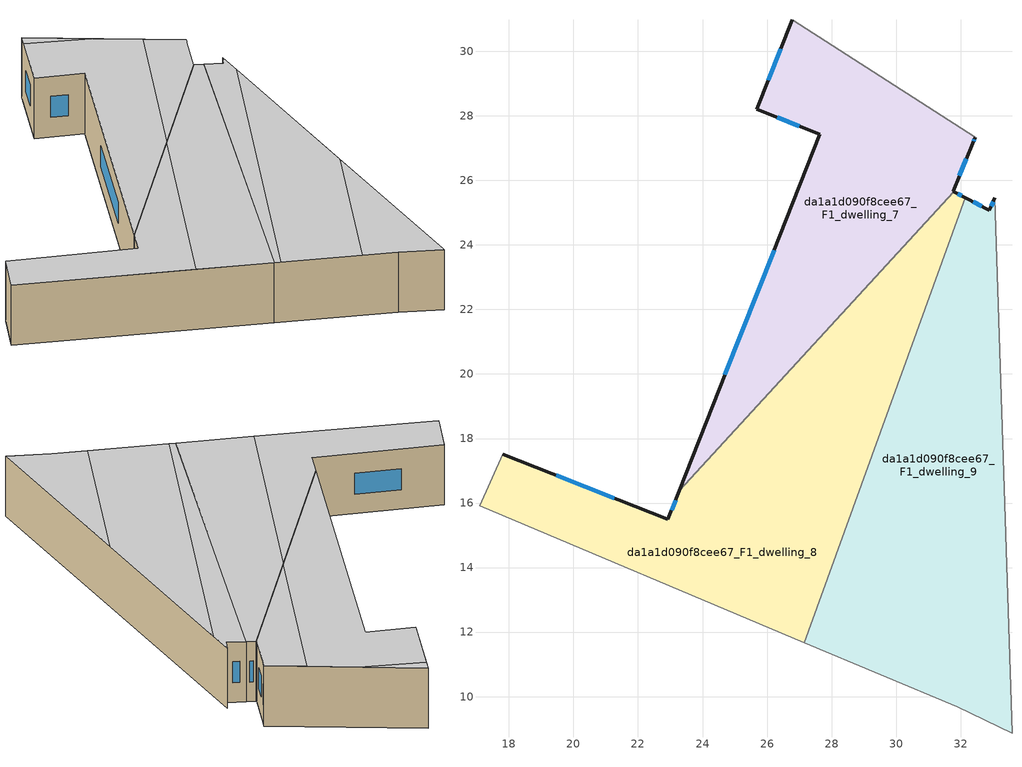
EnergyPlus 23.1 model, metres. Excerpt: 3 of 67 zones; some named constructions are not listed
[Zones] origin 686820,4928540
da1a1d090f8cee67_F1_dwelling_7
 floor to da1a1d090f8cee67_F0_dwelling_7 (EU_floor_Construction): 32.45,27.34 32.38,27.15 31.77,25.66 31.79,25.65 23.28,16.38 27.64,27.43 25.68,28.2 26.78,30.98 z3
 wall outside (EU_wall_Construction): 31.79,25.65 31.77,25.66 32.38,27.15 32.45,27.34 / 26.78,30.98 25.68,28.2 27.64,27.43 23.28,16.38 z3:6
 wall to da1a1d090f8cee67_F1_dwelling_5 (EU_wall_Construction): 32.45,27.34 26.78,30.98 z3:6
 wall to da1a1d090f8cee67_F1_dwelling_8 (EU_wall_Construction): 23.28,16.38 31.79,25.65 z3:6
 window (EU_Window_Construction): 32.4,27.21 32.43,27.28 / 31.96,26.14 32.18,26.67 / 26.22,23.84 24.69,19.97 / 26.31,27.95 27,27.68 / 26.42,30.08 26.04,29.11 z3.98:5.02
 ceiling to da1a1d090f8cee67_F2_dwelling_0 (EU_floor_Construction): 27.92,21.44 30.96,28.3 29.21,29.42 26.61,30.57 25.68,28.2 27.64,27.43 23.28,16.38 z6
 ceiling to da1a1d090f8cee67_F2_dwelling_9 (EU_floor_Construction): 29.21,29.42 26.78,30.98 26.61,30.57 z6
 ceiling to da1a1d090f8cee67_F2_dwelling_1 (EU_floor_Construction): 31.79,25.65 31.77,25.66 32.38,27.15 32.41,27.23 32.45,27.34 30.96,28.3 27.92,21.44 z6
da1a1d090f8cee67_F1_dwelling_8
 floor to da1a1d090f8cee67_F0_dwelling_8 (EU_floor_Construction): 32.15,25.46 27.16,11.68 17.09,15.91 17.81,17.51 22.93,15.49 23.28,16.38 31.79,25.65 z3
 wall outside (EU_wall_Construction): 23.28,16.38 22.93,15.49 17.81,17.51 / 32.15,25.46 31.79,25.65 z3:6
 wall adiabatic (EU_wall_Construction): 17.81,17.51 17.09,15.91 27.16,11.68 z3:6
 wall to da1a1d090f8cee67_F1_dwelling_9 (EU_wall_Construction): 27.16,11.68 32.15,25.46 z3:6
 window (EU_Window_Construction): 21.26,16.15 19.47,16.86 / 23.16,16.09 23.04,15.78 / 32.03,25.52 31.91,25.59 z3.98:5.02
 ceiling to da1a1d090f8cee67_F2_dwelling_1 (EU_floor_Construction): 27.16,11.68 32.15,25.46 31.79,25.65 27.92,21.44 24.17,12.94 z6
 ceiling to da1a1d090f8cee67_F2_dwelling_0 (EU_floor_Construction): 24.17,12.94 27.92,21.44 23.28,16.38 22.93,15.49 17.81,17.51 17.09,15.91 z6
da1a1d090f8cee67_F1_dwelling_9
 floor to da1a1d090f8cee67_F0_dwelling_9 (EU_floor_Construction): 33.06,25.47 33.59,8.87 31.9,9.68 27.16,11.68 32.15,25.46 32.89,25.08 z3
 wall outside (EU_wall_Construction): 33.06,25.47 32.89,25.08 32.15,25.46 z3:6
 wall to da1a1d090f8cee67_F1_dwelling_10 (EU_wall_Construction): 33.59,8.87 33.06,25.47 z3:6
 wall adiabatic (EU_wall_Construction): 27.16,11.68 31.9,9.68 33.59,8.87 z3:6
 window (EU_Window_Construction): 32.65,25.2 32.39,25.34 / 33.01,25.34 32.95,25.21 z3.98:5.02
 ceiling to da1a1d090f8cee67_F2_dwelling_2 (EU_floor_Construction): 30.51,10.27 33.34,16.68 33.09,24.41 27.42,11.57 z6
 ceiling to da1a1d090f8cee67_F2_dwelling_3 (EU_floor_Construction): 33.57,8.88 33.59,8.93 33.34,16.68 30.51,10.27 31.9,9.68 z6
 ceiling to da1a1d090f8cee67_F2_dwelling_1 (EU_floor_Construction): 27.42,11.57 33.09,24.41 33.06,25.47 32.89,25.08 32.15,25.46 27.16,11.68 z6
[SCHEDULE:FILE] Column Number=1; Rows to Skip at Top=0; Number of Hours of Data=8760; Column Separator=Comma; Interpolate to Timestep=No; Minutes per Item=60; Adjust Schedule for Daylight Savings=Yes
Name | File
EU_Step8_GainSchedule_da1a1d090f8cee67_F3_dwelling_0_f000 | ../../schedules/da1a1d090f8cee67/da1a1d090f8cee67_F3_dwelling_0_f000_gain.csv
EU_Step8_GainSchedule_da1a1d090f8cee67_F3_dwelling_1_f000 | ../../schedules/da1a1d090f8cee67/da1a1d090f8cee67_F3_dwelling_1_f000_gain.csv
EU_Step8_GainSchedule_da1a1d090f8cee67_F3_dwelling_2_f000 | ../../schedules/da1a1d090f8cee67/da1a1d090f8cee67_F3_dwelling_2_f000_gain.csv
EU_Step8_GainSchedule_da1a1d090f8cee67_F3_dwelling_3_f000 | ../../schedules/da1a1d090f8cee67/da1a1d090f8cee67_F3_dwelling_3_f000_gain.csv
EU_Step8_GainSchedule_da1a1d090f8cee67_F3_dwelling_4_f000 | ../../schedules/da1a1d090f8cee67/da1a1d090f8cee67_F3_dwelling_4_f000_gain.csv
EU_Step8_GainSchedule_da1a1d090f8cee67_F3_dwelling_5_f000 | ../../schedules/da1a1d090f8cee67/da1a1d090f8cee67_F3_dwelling_5_f000_gain.csv
EU_Step8_GainSchedule_da1a1d090f8cee67_F3_dwelling_6_f000 | ../../schedules/da1a1d090f8cee67/da1a1d090f8cee67_F3_dwelling_6_f000_gain.csv
EU_Step8_GainSchedule_da1a1d090f8cee67_F3_dwelling_7_f000 | ../../schedules/da1a1d090f8cee67/da1a1d090f8cee67_F3_dwelling_7_f000_gain.csv
EU_Step8_GainSchedule_da1a1d090f8cee67_F3_dwelling_8_f000 | ../../schedules/da1a1d090f8cee67/da1a1d090f8cee67_F3_dwelling_8_f000_gain.csv
EU_Step8_GainSchedule_da1a1d090f8cee67_F3_dwelling_9_f000 | ../../schedules/da1a1d090f8cee67/da1a1d090f8cee67_F3_dwelling_9_f000_gain.csv
EU_Step8_GainSchedule_da1a1d090f8cee67_F3_dwelling_10_f000 | ../../schedules/da1a1d090f8cee67/da1a1d090f8cee67_F3_dwelling_10_f000_gain.csv
EU_Step8_GainSchedule_da1a1d090f8cee67_F3_dwelling_11_f000 | ../../schedules/da1a1d090f8cee67/da1a1d090f8cee67_F3_dwelling_11_f000_gain.csv
EU_Step8_GainSchedule_da1a1d090f8cee67_F3_dwelling_12_f000 | ../../schedules/da1a1d090f8cee67/da1a1d090f8cee67_F3_dwelling_12_f000_gain.csv
